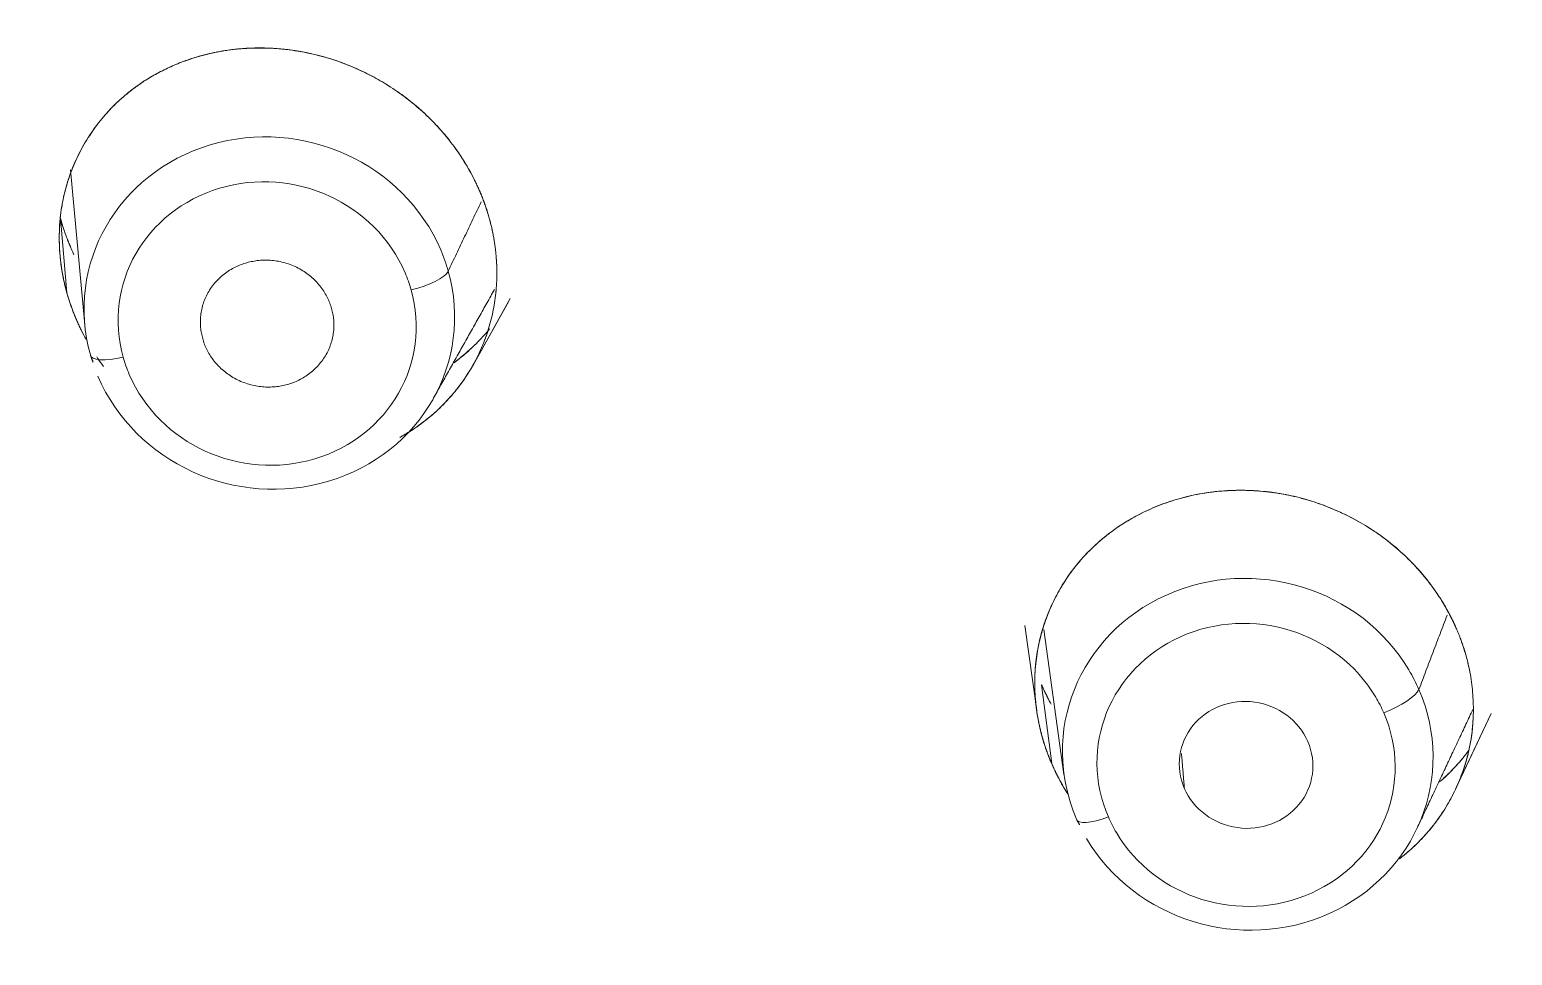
# Model space of a CAD drawing. Extents: x 6453 to 7582, y 0 to 827.
# Drawn here: x 6912.33 to 6924.52, y 477.33 to 484.94 of the extents above; entities that cross this region are included whole.
import ezdxf

# ---------------------------------------------------------------- set-up
doc = ezdxf.new("R2010")
doc.units = 0
doc.header["$LTSCALE"] = 30
doc.header["$MEASUREMENT"] = 0
doc.layers.add('1', color=7, linetype='CONTINUOUS')

msp = doc.modelspace()

# ---------------------------------------------------------------- linework, layer by layer
at = {"layer": '1', "color": 7, "linetype": 'Continuous', "lineweight": 18}
for p, q in [((6912.667, 483.785), (6912.785, 482.513)), ((6912.584, 483.389), (6912.638, 482.775)), ((6912.638, 482.775), (6912.584, 483.389)), ((6912.638, 482.775), (6912.584, 483.389)), ((6912.584, 483.389), (6912.638, 482.775)), ((6915.977, 482.182), (6916.283, 482.728)), ((6915.977, 482.182), (6916.271, 482.706)), ((6920.512, 480.041), (6920.61, 479.343)), ((6920.512, 480.041), (6920.61, 479.343)), ((6920.668, 480.01), (6920.834, 478.818)), ((6920.65, 479.556), (6920.733, 478.908)), ((6920.733, 478.908), (6920.65, 479.556)), ((6920.65, 479.556), (6920.733, 478.908)), ((6920.733, 478.908), (6920.65, 479.556)), ((6924.054, 478.698), (6924.346, 479.32)), ((6924.062, 478.716), (6924.346, 479.32))]:
    msp.add_line(p, q, dxfattribs=at)
for centre, major_axis, ratio, start_param, end_param in [((6959.952, 496.519), (-59.628, 0), 0.953717, 0, 1.529457), ((6959.952, 496.519), (-59.628, 0), 0.953717, 0, 1.529457), ((6914.302, 482.609), (-1.493, 0.317), 0.945965, 3.728948, 6.743901), ((6914.302, 482.609), (-1.493, 0.317), 0.945965, 0.587356, 3.602308), ((6922.345, 478.984), (-1.508, 0.228), 0.946387, 3.799854, 6.818672), ((6922.345, 478.984), (1.508, -0.228), 0.946387, 3.799854, 6.818672), ((6922.331, 478.897), (-0.544, 0.082), 0.946387, 3.677079, 6.818672), ((6922.331, 478.897), (0.544, -0.082), 0.946387, 3.677079, 6.818672)]:
    msp.add_ellipse(centre, major_axis=major_axis, ratio=ratio, start_param=start_param, end_param=end_param, dxfattribs=at)
at = {"layer": '1', "color": 7, "linetype": 'Continuous', "lineweight": 13}
for centre, major_axis, ratio, start_param, end_param in [((6914.284, 482.523), (-1.201, 0.255), 0.945965, 3.728948, 6.743901), ((6914.302, 482.609), (-1.493, 0.317), 0.945965, 3.602308, 3.728948), ((6914.284, 482.523), (-1.201, 0.255), 0.945965, 3.602308, 3.728948), ((6915.487, 482.894), (-0.289, -0.081), 0.290459, 1.419558, 2.893705), ((6914.284, 482.523), (1.201, -0.255), 0.945965, 3.728948, 6.743901), ((6913.121, 482.341), (0.289, 0.081), 0.29046, 3.087004, 4.561151), ((6914.284, 482.523), (1.201, -0.255), 0.945965, 3.602308, 3.728948), ((6922.331, 478.897), (1.213, -0.184), 0.946387, 0.658261, 3.677079), ((6922.345, 478.984), (-1.508, 0.228), 0.946387, 3.677079, 3.799854), ((6923.477, 479.421), (0.275, 0.12), 0.277816, 4.53995, 6.018563), ((6922.331, 478.897), (1.213, -0.184), 0.946387, 0.535486, 0.658261), ((6922.331, 478.897), (1.213, -0.184), 0.946387, 3.799854, 6.818672), ((6921.214, 478.566), (0.275, 0.12), 0.277816, 3.061337, 4.53995), ((6922.331, 478.897), (1.213, -0.184), 0.946387, 3.677079, 3.799854)]:
    msp.add_ellipse(centre, major_axis=major_axis, ratio=ratio, start_param=start_param, end_param=end_param, dxfattribs=at)
at = {"layer": '1', "color": 7, "linetype": 'Continuous', "lineweight": 18}
for points, knots in [([(6962.419, 439.668), (6962.999, 439.691), (6964.676, 439.78), (6967.443, 440.04), (6970.703, 440.52), (6973.93, 441.172), (6977.115, 441.992), (6980.248, 442.979), (6983.318, 444.129), (6986.318, 445.439), (6989.237, 446.905), (6992.067, 448.523), (6994.799, 450.287), (6997.425, 452.192), (6999.937, 454.232), (7002.327, 456.402), (7004.588, 458.694), (7006.713, 461.101), (7008.695, 463.617), (7010.529, 466.233), (7012.208, 468.942), (7013.729, 471.735), (7015.085, 474.604), (7016.274, 477.54), (7017.291, 480.534), (7018.133, 483.576), (7018.799, 486.659), (7019.284, 489.772), (7019.59, 492.905), (7019.713, 496.05), (7019.655, 499.196), (7019.414, 502.335), (7018.993, 505.456), (7018.391, 508.55), (7017.612, 511.608), (7016.657, 514.62), (7015.53, 517.578), (7014.233, 520.471), (7012.77, 523.292), (7011.147, 526.031), (7009.368, 528.681), (7007.439, 531.234), (7005.364, 533.681), (7003.152, 536.015), (7000.807, 538.229), (6998.339, 540.316), (6995.753, 542.27), (6993.058, 544.085), (6990.263, 545.755), (6987.375, 547.276), (6984.403, 548.643), (6981.357, 549.85), (6978.245, 550.896), (6975.078, 551.776), (6971.865, 552.489), (6968.616, 553.031), (6965.34, 553.401), (6962.047, 553.598), (6958.749, 553.622), (6955.453, 553.471), (6952.172, 553.148), (6948.914, 552.652), (6945.69, 551.986), (6942.51, 551.151), (6939.382, 550.149), (6936.317, 548.985), (6933.324, 547.661), (6930.413, 546.181), (6927.591, 544.551), (6924.868, 542.774), (6922.252, 540.857), (6919.75, 538.805), (6917.371, 536.624), (6915.122, 534.322), (6913.01, 531.904), (6911.04, 529.379), (6909.22, 526.755), (6907.554, 524.038), (6906.048, 521.238), (6904.706, 518.363), (6903.532, 515.422), (6902.531, 512.423), (6901.704, 509.377), (6901.055, 506.291), (6900.585, 503.176), (6900.295, 500.041), (6900.188, 496.896), (6900.263, 493.75), (6900.519, 490.612), (6900.956, 487.493), (6901.573, 484.402), (6902.368, 481.348), (6903.339, 478.34), (6904.481, 475.388), (6905.793, 472.5), (6907.27, 469.686), (6908.907, 466.954), (6910.699, 464.313), (6912.642, 461.769), (6914.729, 459.332), (6916.953, 457.008), (6919.309, 454.805), (6921.788, 452.73), (6924.384, 450.788), (6927.088, 448.985), (6929.892, 447.328), (6932.788, 445.82), (6935.766, 444.468), (6938.818, 443.274), (6941.935, 442.243), (6945.107, 441.377), (6948.323, 440.68), (6951.575, 440.153), (6954.634, 439.822), (6956.606, 439.702), (6957.484, 439.668)], [0, 0, 0, 0, 0.004702, 0.013606, 0.022511, 0.031416, 0.040321, 0.049226, 0.058131, 0.067035, 0.07594, 0.084844, 0.093748, 0.102652, 0.111556, 0.120459, 0.129362, 0.138265, 0.147168, 0.15607, 0.164972, 0.173874, 0.182775, 0.191676, 0.200577, 0.209478, 0.218378, 0.227279, 0.236179, 0.245079, 0.253978, 0.262878, 0.271778, 0.280678, 0.289578, 0.298478, 0.307379, 0.316279, 0.32518, 0.334081, 0.342982, 0.351884, 0.360785, 0.369687, 0.37859, 0.387493, 0.396396, 0.405299, 0.414202, 0.423106, 0.43201, 0.440914, 0.449818, 0.458723, 0.467628, 0.476532, 0.485437, 0.494342, 0.503247, 0.512152, 0.521057, 0.529962, 0.538867, 0.547772, 0.556677, 0.565582, 0.574486, 0.583391, 0.592295, 0.601199, 0.610103, 0.619007, 0.62791, 0.636813, 0.645716, 0.654619, 0.663521, 0.672423, 0.681325, 0.690226, 0.699127, 0.708028, 0.716929, 0.725829, 0.734729, 0.743629, 0.752529, 0.761429, 0.770329, 0.779229, 0.788129, 0.797029, 0.805929, 0.814829, 0.82373, 0.832631, 0.841532, 0.850433, 0.859334, 0.868236, 0.877138, 0.886041, 0.894944, 0.903847, 0.91275, 0.921653, 0.930557, 0.939461, 0.948365, 0.95727, 0.966174, 0.975079, 0.983983, 0.992888, 1, 1, 1, 1]), ([(6995.778, 451.033), (6996.33, 451.416), (6997.748, 452.443), (6999.935, 454.234), (7002.327, 456.401), (7004.588, 458.694), (7006.713, 461.101), (7008.695, 463.617), (7010.529, 466.233), (7012.208, 468.942), (7013.729, 471.735), (7015.085, 474.604), (7016.274, 477.54), (7017.291, 480.534), (7018.133, 483.576), (7018.799, 486.659), (7019.284, 489.772), (7019.59, 492.905), (7019.713, 496.05), (7019.655, 499.196), (7019.414, 502.335), (7018.993, 505.456), (7018.391, 508.55), (7017.612, 511.608), (7016.657, 514.62), (7015.53, 517.578), (7014.233, 520.471), (7012.77, 523.292), (7011.147, 526.031), (7009.368, 528.681), (7007.439, 531.234), (7005.364, 533.681), (7003.152, 536.015), (7000.807, 538.229), (6998.339, 540.316), (6995.753, 542.27), (6993.058, 544.085), (6990.263, 545.755), (6987.375, 547.276), (6984.403, 548.643), (6981.357, 549.85), (6978.245, 550.896), (6975.078, 551.776), (6971.865, 552.489), (6968.616, 553.031), (6965.34, 553.401), (6962.047, 553.598), (6958.749, 553.622), (6955.453, 553.471), (6952.172, 553.148), (6948.914, 552.652), (6945.69, 551.986), (6942.51, 551.151), (6939.382, 550.149), (6936.317, 548.985), (6933.324, 547.661), (6930.413, 546.181), (6927.591, 544.551), (6924.868, 542.774), (6922.252, 540.857), (6919.75, 538.805), (6917.371, 536.624), (6915.122, 534.322), (6913.01, 531.904), (6911.04, 529.379), (6909.22, 526.755), (6907.554, 524.038), (6906.048, 521.238), (6904.706, 518.363), (6903.532, 515.422), (6902.531, 512.423), (6901.704, 509.377), (6901.055, 506.291), (6900.585, 503.176), (6900.295, 500.041), (6900.188, 496.896), (6900.263, 493.75), (6900.519, 490.612), (6900.956, 487.493), (6901.573, 484.402), (6902.368, 481.348), (6903.339, 478.34), (6904.481, 475.388), (6905.793, 472.5), (6907.27, 469.686), (6908.907, 466.954), (6910.699, 464.313), (6912.642, 461.769), (6914.729, 459.332), (6916.954, 457.009), (6919.307, 454.804), (6921.793, 452.736), (6923.685, 451.284), (6924.774, 450.56), (6924.962, 450.437)], [0, 0, 0, 0, 0.006833, 0.017845, 0.028856, 0.039868, 0.050878, 0.061889, 0.072899, 0.083908, 0.094918, 0.105926, 0.116935, 0.127943, 0.138951, 0.149959, 0.160966, 0.171973, 0.18298, 0.193987, 0.204994, 0.216001, 0.227008, 0.238016, 0.249023, 0.26003, 0.271038, 0.282046, 0.293055, 0.304063, 0.315072, 0.326082, 0.337091, 0.348102, 0.359112, 0.370123, 0.381134, 0.392146, 0.403157, 0.414169, 0.425182, 0.436194, 0.447207, 0.45822, 0.469233, 0.480246, 0.491259, 0.502272, 0.513286, 0.524299, 0.535313, 0.546326, 0.557339, 0.568352, 0.579365, 0.590378, 0.601391, 0.612403, 0.623416, 0.634428, 0.645439, 0.656451, 0.667462, 0.678472, 0.689483, 0.700493, 0.711502, 0.722512, 0.73352, 0.744529, 0.755537, 0.766545, 0.777553, 0.78856, 0.799567, 0.810574, 0.821581, 0.832588, 0.843595, 0.854602, 0.865609, 0.876617, 0.887624, 0.898632, 0.90964, 0.920649, 0.931657, 0.942666, 0.953676, 0.964686, 0.975696, 0.986706, 0.997717, 1, 1, 1, 1]), ([(6916.109, 483.39), (6916.107, 483.397), (6916.104, 483.41), (6916.098, 483.429), (6916.092, 483.449), (6916.085, 483.469), (6916.079, 483.488), (6916.072, 483.508), (6916.065, 483.527), (6916.057, 483.547), (6916.05, 483.566), (6916.042, 483.585), (6916.034, 483.605), (6916.025, 483.624), (6916.017, 483.643), (6916.008, 483.663), (6915.999, 483.682), (6915.98, 483.72), (6915.95, 483.777), (6915.906, 483.851), (6915.859, 483.924), (6915.793, 484.016), (6915.703, 484.125), (6915.582, 484.248), (6915.447, 484.364), (6915.306, 484.464), (6915.161, 484.55), (6915.009, 484.624), (6914.842, 484.689), (6914.674, 484.736), (6914.499, 484.77), (6914.311, 484.789), (6914.147, 484.788), (6914.029, 484.778), (6913.968, 484.77), (6913.917, 484.762), (6913.857, 484.751), (6913.785, 484.735), (6913.712, 484.715), (6913.658, 484.698), (6913.628, 484.688), (6913.609, 484.681), (6913.58, 484.67), (6913.516, 484.645), (6913.42, 484.601), (6913.32, 484.545), (6913.233, 484.488), (6913.142, 484.421), (6913.036, 484.33), (6912.924, 484.209), (6912.82, 484.069), (6912.735, 483.921), (6912.667, 483.764), (6912.617, 483.603), (6912.59, 483.458), (6912.577, 483.333), (6912.574, 483.224), (6912.578, 483.112), (6912.587, 483.023), (6912.597, 482.96), (6912.603, 482.923), (6912.611, 482.885), (6912.619, 482.848), (6912.628, 482.812), (6912.635, 482.787), (6912.638, 482.775)], [0, 0, 0, 0, 0.003693, 0.007393, 0.011098, 0.014809, 0.018526, 0.022249, 0.025978, 0.029712, 0.033453, 0.0372, 0.040953, 0.044712, 0.048477, 0.052248, 0.056026, 0.059809, 0.075057, 0.090297, 0.105531, 0.120761, 0.149852, 0.179742, 0.210781, 0.242203, 0.269455, 0.298402, 0.330366, 0.362933, 0.389493, 0.424716, 0.463095, 0.477344, 0.488467, 0.496952, 0.505305, 0.521708, 0.537662, 0.546935, 0.553116, 0.554806, 0.558255, 0.57051, 0.593307, 0.617382, 0.635004, 0.652252, 0.681376, 0.714547, 0.747023, 0.78096, 0.81277, 0.844965, 0.87666, 0.896345, 0.91603, 0.937317, 0.958472, 0.965464, 0.972427, 0.979362, 0.986269, 0.993149, 1, 1, 1, 1]), ([(6916.109, 483.39), (6916.107, 483.397), (6916.104, 483.41), (6916.098, 483.429), (6916.092, 483.449), (6916.085, 483.469), (6916.079, 483.488), (6916.072, 483.508), (6916.065, 483.527), (6916.057, 483.547), (6916.05, 483.566), (6916.042, 483.585), (6916.034, 483.605), (6916.025, 483.624), (6916.017, 483.643), (6916.008, 483.663), (6915.999, 483.682), (6915.98, 483.72), (6915.95, 483.777), (6915.906, 483.851), (6915.859, 483.924), (6915.793, 484.016), (6915.703, 484.125), (6915.582, 484.248), (6915.447, 484.364), (6915.306, 484.464), (6915.161, 484.55), (6915.009, 484.624), (6914.842, 484.689), (6914.685, 484.733), (6914.536, 484.763), (6914.403, 484.781), (6914.266, 484.788), (6914.146, 484.787), (6914.045, 484.78), (6913.972, 484.771), (6913.917, 484.762), (6913.857, 484.751), (6913.785, 484.735), (6913.712, 484.715), (6913.658, 484.698), (6913.628, 484.688), (6913.609, 484.681), (6913.58, 484.67), (6913.516, 484.645), (6913.42, 484.601), (6913.32, 484.545), (6913.233, 484.488), (6913.142, 484.421), (6913.036, 484.33), (6912.924, 484.209), (6912.82, 484.069), (6912.735, 483.921), (6912.667, 483.764), (6912.617, 483.603), (6912.591, 483.465), (6912.579, 483.354), (6912.575, 483.271), (6912.575, 483.187), (6912.578, 483.118), (6912.583, 483.065), (6912.587, 483.028), (6912.592, 482.992), (6912.597, 482.955), (6912.604, 482.919), (6912.611, 482.882), (6912.619, 482.846), (6912.628, 482.811), (6912.635, 482.787), (6912.638, 482.775)], [0, 0, 0, 0, 0.003693, 0.007392, 0.011098, 0.014808, 0.018525, 0.022248, 0.025977, 0.029711, 0.033452, 0.037199, 0.040952, 0.044711, 0.048476, 0.052247, 0.056024, 0.059807, 0.075054, 0.090294, 0.105528, 0.120758, 0.149848, 0.179736, 0.210774, 0.242196, 0.269446, 0.298392, 0.330356, 0.362921, 0.38375, 0.41035, 0.434124, 0.456847, 0.474891, 0.488475, 0.496961, 0.505314, 0.521715, 0.537669, 0.546942, 0.553122, 0.554812, 0.558261, 0.570516, 0.593312, 0.617387, 0.635008, 0.652255, 0.681379, 0.714548, 0.747023, 0.78096, 0.812768, 0.844962, 0.876656, 0.892299, 0.907922, 0.923526, 0.939111, 0.945972, 0.952809, 0.959623, 0.966412, 0.973177, 0.979918, 0.986636, 0.99333, 1, 1, 1, 1]), ([(6912.638, 482.775), (6912.636, 482.782), (6912.632, 482.795), (6912.627, 482.816), (6912.622, 482.836), (6912.617, 482.856), (6912.613, 482.877), (6912.608, 482.897), (6912.604, 482.917), (6912.601, 482.938), (6912.597, 482.958), (6912.594, 482.979), (6912.591, 483), (6912.588, 483.02), (6912.586, 483.041), (6912.583, 483.061), (6912.581, 483.082), (6912.578, 483.124), (6912.575, 483.187), (6912.575, 483.271), (6912.579, 483.354), (6912.591, 483.466), (6912.617, 483.605), (6912.668, 483.768), (6912.736, 483.923), (6912.851, 484.12), (6913.032, 484.34), (6913.258, 484.514), (6913.46, 484.622), (6913.62, 484.688), (6913.788, 484.738), (6913.962, 484.772), (6914.138, 484.788), (6914.315, 484.787), (6914.491, 484.771), (6914.662, 484.739), (6914.829, 484.693), (6914.991, 484.632), (6915.148, 484.557), (6915.3, 484.468), (6915.444, 484.366), (6915.578, 484.253), (6915.7, 484.129), (6915.792, 484.018), (6915.859, 483.925), (6915.905, 483.853), (6915.949, 483.779), (6915.981, 483.718), (6916.005, 483.67), (6916.02, 483.635), (6916.035, 483.601), (6916.05, 483.566), (6916.063, 483.531), (6916.076, 483.496), (6916.088, 483.461), (6916.099, 483.426), (6916.106, 483.402), (6916.109, 483.39)], [0, 0, 0, 0, 0.0038, 0.007598, 0.011397, 0.015196, 0.018995, 0.022796, 0.026598, 0.030403, 0.03421, 0.038021, 0.041836, 0.045655, 0.049479, 0.053308, 0.057143, 0.060985, 0.076605, 0.092187, 0.107764, 0.123372, 0.155637, 0.187779, 0.220133, 0.253032, 0.318412, 0.382531, 0.41455, 0.446795, 0.479365, 0.511427, 0.543188, 0.575185, 0.606269, 0.636982, 0.667076, 0.697123, 0.727367, 0.757745, 0.788424, 0.818692, 0.848852, 0.879215, 0.894315, 0.909388, 0.924475, 0.939614, 0.946357, 0.953083, 0.959796, 0.9665, 0.973198, 0.979894, 0.98659, 0.993291, 1, 1, 1, 1]), ([(6912.638, 482.775), (6912.636, 482.782), (6912.632, 482.795), (6912.627, 482.816), (6912.622, 482.836), (6912.617, 482.856), (6912.613, 482.877), (6912.608, 482.897), (6912.604, 482.917), (6912.601, 482.938), (6912.597, 482.958), (6912.594, 482.979), (6912.591, 483), (6912.588, 483.02), (6912.586, 483.041), (6912.583, 483.061), (6912.581, 483.082), (6912.578, 483.124), (6912.575, 483.187), (6912.575, 483.271), (6912.579, 483.354), (6912.591, 483.466), (6912.617, 483.605), (6912.668, 483.768), (6912.736, 483.923), (6912.851, 484.12), (6913.032, 484.34), (6913.258, 484.514), (6913.46, 484.622), (6913.62, 484.688), (6913.788, 484.738), (6913.962, 484.772), (6914.138, 484.788), (6914.315, 484.787), (6914.491, 484.771), (6914.662, 484.739), (6914.829, 484.693), (6914.991, 484.632), (6915.148, 484.557), (6915.3, 484.468), (6915.444, 484.366), (6915.578, 484.253), (6915.7, 484.129), (6915.792, 484.018), (6915.859, 483.925), (6915.905, 483.853), (6915.949, 483.779), (6915.981, 483.718), (6916.005, 483.67), (6916.02, 483.635), (6916.035, 483.601), (6916.05, 483.566), (6916.063, 483.531), (6916.076, 483.496), (6916.088, 483.461), (6916.099, 483.426), (6916.106, 483.402), (6916.109, 483.39)], [0, 0, 0, 0, 0.0038, 0.007598, 0.011397, 0.015196, 0.018995, 0.022796, 0.026598, 0.030403, 0.03421, 0.038021, 0.041836, 0.045655, 0.049479, 0.053308, 0.057143, 0.060985, 0.076605, 0.092187, 0.107764, 0.123372, 0.155637, 0.187779, 0.220133, 0.253032, 0.318412, 0.382531, 0.41455, 0.446795, 0.479365, 0.511427, 0.543188, 0.575185, 0.606269, 0.636982, 0.667076, 0.697123, 0.727367, 0.757745, 0.788424, 0.818692, 0.848852, 0.879215, 0.894315, 0.909388, 0.924475, 0.939614, 0.946357, 0.953083, 0.959796, 0.9665, 0.973198, 0.979894, 0.98659, 0.993291, 1, 1, 1, 1]), ([(6915.375, 481.587), (6915.377, 481.589), (6915.42, 481.612), (6915.511, 481.669), (6915.64, 481.767), (6915.761, 481.884), (6915.863, 482.004), (6915.951, 482.133), (6916.026, 482.272), (6916.088, 482.423), (6916.133, 482.577), (6916.157, 482.708), (6916.168, 482.815), (6916.172, 482.897), (6916.172, 482.981), (6916.169, 483.048), (6916.164, 483.101), (6916.16, 483.138), (6916.155, 483.174), (6916.15, 483.211), (6916.143, 483.247), (6916.136, 483.283), (6916.128, 483.319), (6916.119, 483.355), (6916.112, 483.378), (6916.109, 483.39)], [0, 0, 0, 0, 0.004294, 0.068683, 0.153155, 0.236179, 0.310921, 0.381134, 0.460939, 0.539985, 0.616192, 0.690571, 0.729546, 0.768555, 0.807602, 0.846691, 0.863913, 0.881088, 0.898216, 0.915296, 0.932329, 0.949315, 0.966256, 0.983151, 1, 1, 1, 1]), ([(6915.375, 481.587), (6915.377, 481.589), (6915.42, 481.612), (6915.511, 481.669), (6915.64, 481.767), (6915.761, 481.884), (6915.863, 482.004), (6915.951, 482.133), (6916.026, 482.272), (6916.088, 482.423), (6916.133, 482.577), (6916.157, 482.708), (6916.168, 482.815), (6916.172, 482.897), (6916.172, 482.981), (6916.169, 483.048), (6916.164, 483.101), (6916.16, 483.138), (6916.155, 483.174), (6916.15, 483.211), (6916.143, 483.247), (6916.136, 483.283), (6916.128, 483.319), (6916.119, 483.355), (6916.112, 483.378), (6916.109, 483.39)], [0, 0, 0, 0, 0.004294, 0.068683, 0.153155, 0.236179, 0.310921, 0.381134, 0.460939, 0.539985, 0.616192, 0.690571, 0.729546, 0.768555, 0.807602, 0.846691, 0.863913, 0.881088, 0.898216, 0.915296, 0.932329, 0.949315, 0.966256, 0.983151, 1, 1, 1, 1]), ([(6916.109, 483.39), (6916.111, 483.383), (6916.115, 483.37), (6916.12, 483.349), (6916.125, 483.329), (6916.13, 483.309), (6916.135, 483.288), (6916.139, 483.268), (6916.143, 483.247), (6916.147, 483.227), (6916.15, 483.206), (6916.154, 483.185), (6916.157, 483.165), (6916.159, 483.144), (6916.162, 483.124), (6916.164, 483.103), (6916.166, 483.082), (6916.169, 483.041), (6916.172, 482.979), (6916.172, 482.897), (6916.169, 482.829), (6916.165, 482.79), (6916.164, 482.777)], [0, 0, 0, 0, 0.033604, 0.067165, 0.100687, 0.134177, 0.16764, 0.201081, 0.234506, 0.267921, 0.301332, 0.334744, 0.368162, 0.401592, 0.43504, 0.468511, 0.502011, 0.535546, 0.669862, 0.804032, 0.938418, 1, 1, 1, 1]), ([(6916.109, 483.39), (6916.111, 483.383), (6916.115, 483.37), (6916.12, 483.349), (6916.125, 483.329), (6916.13, 483.309), (6916.135, 483.288), (6916.139, 483.268), (6916.143, 483.247), (6916.147, 483.227), (6916.15, 483.206), (6916.154, 483.185), (6916.157, 483.165), (6916.159, 483.144), (6916.162, 483.124), (6916.164, 483.103), (6916.166, 483.082), (6916.169, 483.041), (6916.172, 482.979), (6916.172, 482.897), (6916.169, 482.829), (6916.165, 482.79), (6916.164, 482.777)], [0, 0, 0, 0, 0.033604, 0.067165, 0.100687, 0.134177, 0.16764, 0.201081, 0.234506, 0.267921, 0.301332, 0.334744, 0.368162, 0.401592, 0.43504, 0.468511, 0.502011, 0.535546, 0.669862, 0.804032, 0.938418, 1, 1, 1, 1]), ([(6912.696, 483.087), (6912.692, 483.097), (6912.681, 483.119), (6912.666, 483.155), (6912.65, 483.193), (6912.635, 483.232), (6912.621, 483.272), (6912.607, 483.311), (6912.595, 483.35), (6912.588, 483.376), (6912.584, 483.389)], [0, 0, 0, 0, 0.096216, 0.226735, 0.356783, 0.486362, 0.615472, 0.744114, 0.872289, 1, 1, 1, 1]), ([(6912.584, 483.389), (6912.586, 483.382), (6912.59, 483.368), (6912.596, 483.347), (6912.603, 483.326), (6912.609, 483.305), (6912.616, 483.284), (6912.624, 483.264), (6912.631, 483.243), (6912.639, 483.222), (6912.647, 483.202), (6912.655, 483.181), (6912.664, 483.16), (6912.672, 483.14), (6912.681, 483.12), (6912.689, 483.102), (6912.694, 483.092), (6912.696, 483.088)], [0, 0, 0, 0, 0.068521, 0.137029, 0.205531, 0.274036, 0.342553, 0.411088, 0.479651, 0.54825, 0.616893, 0.685588, 0.754343, 0.823166, 0.892066, 0.96105, 1, 1, 1, 1]), ([(6912.584, 483.389), (6912.586, 483.382), (6912.59, 483.368), (6912.596, 483.347), (6912.603, 483.326), (6912.609, 483.305), (6912.616, 483.284), (6912.624, 483.264), (6912.631, 483.243), (6912.639, 483.222), (6912.647, 483.202), (6912.655, 483.181), (6912.664, 483.16), (6912.672, 483.14), (6912.681, 483.12), (6912.689, 483.102), (6912.694, 483.092), (6912.696, 483.088)], [0, 0, 0, 0, 0.068521, 0.137029, 0.205531, 0.274036, 0.342553, 0.411088, 0.479651, 0.54825, 0.616893, 0.685588, 0.754343, 0.823166, 0.892066, 0.96105, 1, 1, 1, 1]), ([(6912.696, 483.087), (6912.692, 483.097), (6912.681, 483.119), (6912.666, 483.155), (6912.65, 483.193), (6912.635, 483.232), (6912.621, 483.272), (6912.607, 483.311), (6912.595, 483.35), (6912.588, 483.376), (6912.584, 483.389)], [0, 0, 0, 0, 0.096216, 0.226735, 0.356783, 0.486362, 0.615472, 0.744114, 0.872289, 1, 1, 1, 1]), ([(6912.638, 482.775), (6912.64, 482.769), (6912.644, 482.755), (6912.649, 482.736), (6912.656, 482.716), (6912.662, 482.697), (6912.669, 482.677), (6912.675, 482.658), (6912.683, 482.638), (6912.69, 482.619), (6912.698, 482.599), (6912.705, 482.58), (6912.714, 482.56), (6912.722, 482.541), (6912.731, 482.522), (6912.739, 482.502), (6912.749, 482.483), (6912.766, 482.447), (6912.782, 482.417), (6912.795, 482.394)], [0, 0, 0, 0, 0.049993, 0.100076, 0.150249, 0.200512, 0.250865, 0.301309, 0.351842, 0.402467, 0.453182, 0.503987, 0.554884, 0.605871, 0.65695, 0.70812, 0.759381, 0.810734, 1, 1, 1, 1]), ([(6912.795, 482.394), (6912.782, 482.417), (6912.765, 482.45), (6912.742, 482.496), (6912.727, 482.53), (6912.712, 482.565), (6912.697, 482.599), (6912.684, 482.634), (6912.671, 482.669), (6912.659, 482.704), (6912.648, 482.74), (6912.641, 482.763), (6912.638, 482.775)], [0, 0, 0, 0, 0.183977, 0.275101, 0.366023, 0.456781, 0.547413, 0.637955, 0.728448, 0.818927, 0.909432, 1, 1, 1, 1]), ([(6912.795, 482.394), (6912.782, 482.417), (6912.765, 482.45), (6912.742, 482.496), (6912.727, 482.53), (6912.712, 482.565), (6912.697, 482.599), (6912.684, 482.634), (6912.671, 482.669), (6912.659, 482.704), (6912.648, 482.74), (6912.641, 482.763), (6912.638, 482.775)], [0, 0, 0, 0, 0.183977, 0.275101, 0.366023, 0.456781, 0.547413, 0.637955, 0.728448, 0.818927, 0.909432, 1, 1, 1, 1]), ([(6912.638, 482.775), (6912.64, 482.769), (6912.644, 482.755), (6912.649, 482.736), (6912.656, 482.716), (6912.662, 482.697), (6912.669, 482.677), (6912.675, 482.658), (6912.683, 482.638), (6912.69, 482.619), (6912.698, 482.599), (6912.705, 482.58), (6912.714, 482.56), (6912.722, 482.541), (6912.731, 482.522), (6912.739, 482.502), (6912.749, 482.483), (6912.766, 482.447), (6912.782, 482.417), (6912.795, 482.394)], [0, 0, 0, 0, 0.049993, 0.100076, 0.150249, 0.200512, 0.250865, 0.301309, 0.351842, 0.402467, 0.453182, 0.503987, 0.554884, 0.605871, 0.65695, 0.70812, 0.759381, 0.810734, 1, 1, 1, 1]), ([(6916.105, 482.485), (6916.098, 482.462), (6916.074, 482.388), (6916.024, 482.267), (6915.948, 482.127), (6915.856, 481.995), (6915.75, 481.873), (6915.631, 481.761), (6915.515, 481.673), (6915.438, 481.624), (6915.408, 481.606)], [0, 0, 0, 0, 0.062817, 0.202572, 0.341921, 0.481548, 0.622413, 0.764872, 0.908068, 1, 1, 1, 1]), ([(6916.105, 482.485), (6916.098, 482.462), (6916.074, 482.388), (6916.024, 482.267), (6915.948, 482.127), (6915.856, 481.995), (6915.75, 481.873), (6915.631, 481.761), (6915.515, 481.673), (6915.438, 481.624), (6915.408, 481.606)], [0, 0, 0, 0, 0.062817, 0.202572, 0.341921, 0.481548, 0.622413, 0.764872, 0.908068, 1, 1, 1, 1]), ([(6915.832, 482.21), (6915.863, 482.233), (6915.938, 482.294), (6916.031, 482.385), (6916.092, 482.454), (6916.113, 482.48)], [0, 0, 0, 0, 0.294771, 0.7415, 1, 1, 1, 1]), ([(6915.832, 482.21), (6915.863, 482.233), (6915.938, 482.294), (6916.031, 482.385), (6916.092, 482.454), (6916.113, 482.48)], [0, 0, 0, 0, 0.294771, 0.7415, 1, 1, 1, 1]), ([(6916.045, 482.403), (6916.009, 482.364), (6915.937, 482.294), (6915.858, 482.23), (6915.82, 482.201)], [0, 0, 0, 0, 0.521903, 1, 1, 1, 1]), ([(6916.045, 482.403), (6916.009, 482.364), (6915.937, 482.294), (6915.858, 482.23), (6915.82, 482.201)], [0, 0, 0, 0, 0.521903, 1, 1, 1, 1]), ([(6912.883, 482.249), (6912.885, 482.246), (6912.903, 482.219), (6912.923, 482.192), (6912.94, 482.169), (6912.94, 482.169)], [0, 0, 0, 0, 0.116229, 0.999743, 1, 1, 1, 1]), ([(6912.94, 482.169), (6912.94, 482.169), (6912.923, 482.192), (6912.904, 482.219), (6912.885, 482.246), (6912.883, 482.249)], [0, 0, 0, 0, 0.000188, 0.877224, 1, 1, 1, 1]), ([(6912.94, 482.169), (6912.94, 482.169), (6912.923, 482.192), (6912.904, 482.219), (6912.885, 482.246), (6912.883, 482.249)], [0, 0, 0, 0, 0.000188, 0.877224, 1, 1, 1, 1]), ([(6912.883, 482.249), (6912.885, 482.246), (6912.903, 482.219), (6912.923, 482.192), (6912.94, 482.169), (6912.94, 482.169)], [0, 0, 0, 0, 0.116229, 0.999743, 1, 1, 1, 1]), ([(6920.733, 478.908), (6920.73, 478.914), (6920.725, 478.927), (6920.717, 478.947), (6920.709, 478.966), (6920.701, 478.986), (6920.694, 479.006), (6920.687, 479.025), (6920.68, 479.045), (6920.674, 479.065), (6920.667, 479.085), (6920.661, 479.105), (6920.655, 479.125), (6920.65, 479.146), (6920.645, 479.166), (6920.64, 479.186), (6920.635, 479.207), (6920.626, 479.248), (6920.614, 479.31), (6920.602, 479.394), (6920.596, 479.478), (6920.592, 479.591), (6920.599, 479.733), (6920.626, 479.901), (6920.673, 480.065), (6920.758, 480.276), (6920.905, 480.519), (6921.104, 480.724), (6921.286, 480.86), (6921.435, 480.948), (6921.592, 481.022), (6921.758, 481.08), (6921.928, 481.122), (6922.102, 481.147), (6922.277, 481.156), (6922.45, 481.149), (6922.62, 481.127), (6922.788, 481.09), (6922.953, 481.038), (6923.114, 480.971), (6923.27, 480.891), (6923.417, 480.798), (6923.555, 480.693), (6923.66, 480.595), (6923.739, 480.512), (6923.795, 480.447), (6923.848, 480.38), (6923.889, 480.324), (6923.918, 480.279), (6923.939, 480.247), (6923.958, 480.215), (6923.977, 480.183), (6923.995, 480.15), (6924.013, 480.117), (6924.029, 480.083), (6924.045, 480.05), (6924.055, 480.027), (6924.06, 480.016)], [0, 0, 0, 0, 0.003842, 0.007683, 0.011523, 0.015363, 0.019203, 0.023044, 0.026887, 0.030731, 0.034577, 0.038427, 0.04228, 0.046136, 0.049998, 0.053864, 0.057735, 0.061612, 0.077338, 0.093023, 0.108703, 0.124414, 0.156742, 0.18889, 0.221185, 0.253947, 0.318977, 0.382775, 0.41466, 0.44671, 0.47908, 0.510956, 0.542578, 0.574412, 0.605409, 0.636029, 0.666083, 0.696092, 0.726323, 0.756672, 0.787407, 0.817735, 0.847964, 0.87841, 0.893596, 0.908757, 0.923931, 0.939159, 0.945952, 0.952729, 0.959493, 0.966247, 0.972995, 0.979741, 0.986488, 0.99324, 1, 1, 1, 1]), ([(6920.733, 478.908), (6920.73, 478.914), (6920.725, 478.927), (6920.717, 478.947), (6920.709, 478.966), (6920.701, 478.986), (6920.694, 479.006), (6920.687, 479.025), (6920.68, 479.045), (6920.674, 479.065), (6920.667, 479.085), (6920.661, 479.105), (6920.655, 479.125), (6920.65, 479.146), (6920.645, 479.166), (6920.64, 479.186), (6920.635, 479.207), (6920.626, 479.248), (6920.614, 479.31), (6920.602, 479.394), (6920.596, 479.478), (6920.592, 479.591), (6920.599, 479.733), (6920.626, 479.901), (6920.673, 480.065), (6920.758, 480.276), (6920.905, 480.519), (6921.104, 480.724), (6921.286, 480.86), (6921.435, 480.948), (6921.592, 481.022), (6921.758, 481.08), (6921.928, 481.122), (6922.102, 481.147), (6922.277, 481.156), (6922.45, 481.149), (6922.62, 481.127), (6922.788, 481.09), (6922.953, 481.038), (6923.114, 480.971), (6923.27, 480.891), (6923.417, 480.798), (6923.555, 480.693), (6923.66, 480.595), (6923.739, 480.512), (6923.795, 480.447), (6923.848, 480.38), (6923.889, 480.324), (6923.918, 480.279), (6923.939, 480.247), (6923.958, 480.215), (6923.977, 480.183), (6923.995, 480.15), (6924.013, 480.117), (6924.029, 480.083), (6924.045, 480.05), (6924.055, 480.027), (6924.06, 480.016)], [0, 0, 0, 0, 0.003842, 0.007683, 0.011523, 0.015363, 0.019203, 0.023044, 0.026887, 0.030731, 0.034577, 0.038427, 0.04228, 0.046136, 0.049998, 0.053864, 0.057735, 0.061612, 0.077338, 0.093023, 0.108703, 0.124414, 0.156742, 0.18889, 0.221185, 0.253947, 0.318977, 0.382775, 0.41466, 0.44671, 0.47908, 0.510956, 0.542578, 0.574412, 0.605409, 0.636029, 0.666083, 0.696092, 0.726323, 0.756672, 0.787407, 0.817735, 0.847964, 0.87841, 0.893596, 0.908757, 0.923931, 0.939159, 0.945952, 0.952729, 0.959493, 0.966247, 0.972995, 0.979741, 0.986488, 0.99324, 1, 1, 1, 1]), ([(6924.06, 480.016), (6924.058, 480.022), (6924.052, 480.034), (6924.044, 480.053), (6924.035, 480.072), (6924.026, 480.09), (6924.017, 480.109), (6924.007, 480.127), (6923.998, 480.146), (6923.988, 480.164), (6923.977, 480.182), (6923.967, 480.2), (6923.956, 480.219), (6923.945, 480.237), (6923.934, 480.255), (6923.923, 480.272), (6923.911, 480.29), (6923.887, 480.326), (6923.85, 480.378), (6923.796, 480.446), (6923.74, 480.511), (6923.662, 480.593), (6923.558, 480.689), (6923.423, 480.794), (6923.274, 480.889), (6923.121, 480.968), (6922.967, 481.033), (6922.807, 481.085), (6922.634, 481.125), (6922.463, 481.147), (6922.285, 481.156), (6922.099, 481.148), (6921.946, 481.124), (6921.832, 481.098), (6921.771, 481.082), (6921.713, 481.064), (6921.655, 481.044), (6921.585, 481.017), (6921.508, 480.983), (6921.427, 480.942), (6921.34, 480.893), (6921.245, 480.829), (6921.151, 480.757), (6921.062, 480.676), (6920.979, 480.59), (6920.894, 480.486), (6920.812, 480.364), (6920.734, 480.218), (6920.671, 480.061), (6920.625, 479.895), (6920.6, 479.731), (6920.592, 479.594), (6920.595, 479.485), (6920.602, 479.4), (6920.613, 479.315), (6920.626, 479.246), (6920.638, 479.194), (6920.647, 479.157), (6920.657, 479.12), (6920.668, 479.084), (6920.679, 479.048), (6920.691, 479.012), (6920.705, 478.977), (6920.718, 478.942), (6920.728, 478.919), (6920.733, 478.908)], [0, 0, 0, 0, 0.003718, 0.007442, 0.011172, 0.014908, 0.01865, 0.022399, 0.026153, 0.029913, 0.033679, 0.037451, 0.04123, 0.045014, 0.048805, 0.052602, 0.056405, 0.060214, 0.075563, 0.090904, 0.106238, 0.121566, 0.150726, 0.180686, 0.211792, 0.243274, 0.270329, 0.299193, 0.331217, 0.363883, 0.390057, 0.425485, 0.463237, 0.473402, 0.488935, 0.497759, 0.506333, 0.522864, 0.53851, 0.553195, 0.572831, 0.594142, 0.61713, 0.639708, 0.662314, 0.684948, 0.716053, 0.746103, 0.779849, 0.812828, 0.844117, 0.874093, 0.890007, 0.905922, 0.92184, 0.937758, 0.94477, 0.951757, 0.958721, 0.965661, 0.972576, 0.979468, 0.986336, 0.99318, 1, 1, 1, 1]), ([(6924.06, 480.016), (6924.058, 480.022), (6924.052, 480.034), (6924.044, 480.053), (6924.035, 480.072), (6924.026, 480.09), (6924.017, 480.109), (6924.007, 480.127), (6923.998, 480.146), (6923.988, 480.164), (6923.977, 480.182), (6923.967, 480.2), (6923.956, 480.219), (6923.945, 480.237), (6923.934, 480.255), (6923.923, 480.272), (6923.911, 480.29), (6923.887, 480.326), (6923.85, 480.378), (6923.796, 480.446), (6923.74, 480.511), (6923.662, 480.593), (6923.558, 480.689), (6923.423, 480.794), (6923.274, 480.889), (6923.121, 480.968), (6922.967, 481.033), (6922.807, 481.085), (6922.634, 481.125), (6922.5, 481.143), (6922.37, 481.152), (6922.242, 481.155), (6922.065, 481.143), (6921.928, 481.121), (6921.826, 481.097), (6921.769, 481.081), (6921.713, 481.064), (6921.655, 481.044), (6921.585, 481.017), (6921.508, 480.983), (6921.427, 480.942), (6921.34, 480.893), (6921.245, 480.829), (6921.151, 480.757), (6921.062, 480.676), (6920.979, 480.59), (6920.894, 480.486), (6920.812, 480.364), (6920.733, 480.217), (6920.67, 480.059), (6920.624, 479.891), (6920.599, 479.725), (6920.592, 479.587), (6920.596, 479.477), (6920.603, 479.393), (6920.614, 479.31), (6920.627, 479.242), (6920.639, 479.19), (6920.648, 479.153), (6920.658, 479.117), (6920.668, 479.082), (6920.68, 479.046), (6920.692, 479.011), (6920.705, 478.976), (6920.719, 478.942), (6920.728, 478.919), (6920.733, 478.908)], [0, 0, 0, 0, 0.003718, 0.007442, 0.011172, 0.014908, 0.01865, 0.022398, 0.026152, 0.029913, 0.033679, 0.037451, 0.041229, 0.045014, 0.048804, 0.052601, 0.056404, 0.060213, 0.075563, 0.090904, 0.106237, 0.121565, 0.150725, 0.180685, 0.21179, 0.243272, 0.270327, 0.299191, 0.331215, 0.36388, 0.370542, 0.400202, 0.431811, 0.465522, 0.474588, 0.48894, 0.497764, 0.506338, 0.522869, 0.538515, 0.5532, 0.572836, 0.594146, 0.617134, 0.639712, 0.662318, 0.684951, 0.716057, 0.746106, 0.78028, 0.813663, 0.845314, 0.875613, 0.891367, 0.907109, 0.92284, 0.938559, 0.945479, 0.952377, 0.95925, 0.9661, 0.972927, 0.97973, 0.98651, 0.993267, 1, 1, 1, 1]), ([(6923.591, 478.125), (6923.624, 478.15), (6923.701, 478.214), (6923.814, 478.328), (6923.92, 478.462), (6924.005, 478.598), (6924.075, 478.739), (6924.132, 478.89), (6924.173, 479.051), (6924.196, 479.212), (6924.201, 479.346), (6924.197, 479.454), (6924.19, 479.537), (6924.179, 479.619), (6924.166, 479.688), (6924.153, 479.742), (6924.143, 479.782), (6924.131, 479.822), (6924.119, 479.861), (6924.106, 479.9), (6924.092, 479.939), (6924.077, 479.978), (6924.066, 480.003), (6924.06, 480.016)], [0, 0, 0, 0, 0.057644, 0.143893, 0.228636, 0.304351, 0.375075, 0.456545, 0.537084, 0.614538, 0.68991, 0.728991, 0.7681, 0.80724, 0.846412, 0.865826, 0.885177, 0.904466, 0.923695, 0.942862, 0.961968, 0.981014, 1, 1, 1, 1]), ([(6923.591, 478.125), (6923.624, 478.15), (6923.701, 478.214), (6923.814, 478.328), (6923.92, 478.462), (6924.005, 478.598), (6924.075, 478.739), (6924.132, 478.89), (6924.173, 479.051), (6924.196, 479.212), (6924.201, 479.346), (6924.197, 479.454), (6924.19, 479.537), (6924.179, 479.619), (6924.166, 479.688), (6924.153, 479.742), (6924.143, 479.782), (6924.131, 479.822), (6924.119, 479.861), (6924.106, 479.9), (6924.092, 479.939), (6924.077, 479.978), (6924.066, 480.003), (6924.06, 480.016)], [0, 0, 0, 0, 0.057644, 0.143893, 0.228636, 0.304351, 0.375075, 0.456545, 0.537084, 0.614538, 0.68991, 0.728991, 0.7681, 0.80724, 0.846412, 0.865826, 0.885177, 0.904466, 0.923695, 0.942862, 0.961968, 0.981014, 1, 1, 1, 1]), ([(6924.06, 480.016), (6924.063, 480.009), (6924.069, 479.996), (6924.077, 479.977), (6924.085, 479.958), (6924.092, 479.938), (6924.099, 479.919), (6924.106, 479.899), (6924.113, 479.879), (6924.12, 479.859), (6924.126, 479.84), (6924.132, 479.82), (6924.138, 479.8), (6924.143, 479.78), (6924.148, 479.76), (6924.153, 479.74), (6924.158, 479.719), (6924.167, 479.679), (6924.179, 479.618), (6924.19, 479.536), (6924.197, 479.454), (6924.201, 479.344), (6924.196, 479.207), (6924.172, 479.045), (6924.13, 478.886), (6924.072, 478.732), (6923.998, 478.585), (6923.909, 478.447), (6923.805, 478.319), (6923.703, 478.216), (6923.634, 478.159), (6923.608, 478.138)], [0, 0, 0, 0, 0.009759, 0.019511, 0.029256, 0.038998, 0.048737, 0.058475, 0.068213, 0.077954, 0.087699, 0.097449, 0.107207, 0.116974, 0.126751, 0.13654, 0.146343, 0.156161, 0.195465, 0.234662, 0.273856, 0.31315, 0.392179, 0.471248, 0.550851, 0.631091, 0.711266, 0.790897, 0.870769, 0.95167, 1, 1, 1, 1]), ([(6924.06, 480.016), (6924.063, 480.009), (6924.069, 479.996), (6924.077, 479.977), (6924.085, 479.958), (6924.092, 479.938), (6924.099, 479.919), (6924.106, 479.899), (6924.113, 479.879), (6924.12, 479.859), (6924.126, 479.84), (6924.132, 479.82), (6924.138, 479.8), (6924.143, 479.78), (6924.148, 479.76), (6924.153, 479.74), (6924.158, 479.719), (6924.167, 479.679), (6924.179, 479.618), (6924.19, 479.536), (6924.197, 479.454), (6924.201, 479.344), (6924.196, 479.207), (6924.172, 479.045), (6924.13, 478.886), (6924.072, 478.732), (6923.998, 478.585), (6923.909, 478.447), (6923.805, 478.319), (6923.703, 478.216), (6923.634, 478.159), (6923.608, 478.138)], [0, 0, 0, 0, 0.009759, 0.019511, 0.029256, 0.038998, 0.048737, 0.058475, 0.068213, 0.077954, 0.087699, 0.097449, 0.107207, 0.116974, 0.126751, 0.13654, 0.146343, 0.156161, 0.195465, 0.234662, 0.273856, 0.31315, 0.392179, 0.471248, 0.550851, 0.631091, 0.711266, 0.790897, 0.870769, 0.95167, 1, 1, 1, 1]), ([(6920.728, 479.397), (6920.726, 479.4), (6920.718, 479.415), (6920.703, 479.443), (6920.684, 479.481), (6920.666, 479.518), (6920.655, 479.544), (6920.65, 479.556)], [0, 0, 0, 0, 0.061488, 0.297353, 0.532393, 0.766609, 1, 1, 1, 1]), ([(6920.65, 479.556), (6920.653, 479.549), (6920.659, 479.536), (6920.668, 479.516), (6920.677, 479.496), (6920.687, 479.476), (6920.697, 479.456), (6920.707, 479.436), (6920.717, 479.416), (6920.724, 479.403), (6920.728, 479.397)], [0, 0, 0, 0, 0.125306, 0.250582, 0.375842, 0.5011, 0.626372, 0.751672, 0.877014, 1, 1, 1, 1]), ([(6920.65, 479.556), (6920.653, 479.549), (6920.659, 479.536), (6920.668, 479.516), (6920.677, 479.496), (6920.687, 479.476), (6920.697, 479.456), (6920.707, 479.436), (6920.717, 479.416), (6920.724, 479.403), (6920.728, 479.397)], [0, 0, 0, 0, 0.125306, 0.250582, 0.375842, 0.5011, 0.626372, 0.751672, 0.877014, 1, 1, 1, 1]), ([(6920.728, 479.397), (6920.726, 479.4), (6920.718, 479.415), (6920.703, 479.443), (6920.684, 479.481), (6920.666, 479.518), (6920.655, 479.544), (6920.65, 479.556)], [0, 0, 0, 0, 0.061488, 0.297353, 0.532393, 0.766609, 1, 1, 1, 1]), ([(6924.163, 479.018), (6924.145, 478.993), (6924.086, 478.918), (6924.004, 478.832), (6923.939, 478.773), (6923.922, 478.757)], [0, 0, 0, 0, 0.263417, 0.801557, 1, 1, 1, 1]), ([(6924.163, 479.018), (6924.145, 478.993), (6924.086, 478.918), (6924.004, 478.832), (6923.939, 478.773), (6923.922, 478.757)], [0, 0, 0, 0, 0.263417, 0.801557, 1, 1, 1, 1]), ([(6920.733, 478.908), (6920.736, 478.902), (6920.741, 478.889), (6920.75, 478.871), (6920.758, 478.852), (6920.767, 478.834), (6920.776, 478.815), (6920.786, 478.797), (6920.796, 478.779), (6920.805, 478.76), (6920.815, 478.742), (6920.826, 478.724), (6920.836, 478.706), (6920.847, 478.688), (6920.857, 478.673), (6920.863, 478.663), (6920.865, 478.66)], [0, 0, 0, 0, 0.07278, 0.145677, 0.21869, 0.291819, 0.365064, 0.438426, 0.511905, 0.5855, 0.659212, 0.73304, 0.806985, 0.881048, 0.955227, 1, 1, 1, 1]), ([(6920.865, 478.66), (6920.859, 478.669), (6920.846, 478.69), (6920.826, 478.723), (6920.806, 478.759), (6920.786, 478.796), (6920.768, 478.833), (6920.75, 478.87), (6920.739, 478.895), (6920.733, 478.908)], [0, 0, 0, 0, 0.115635, 0.263069, 0.410389, 0.557668, 0.70498, 0.8524, 1, 1, 1, 1]), ([(6920.733, 478.908), (6920.736, 478.902), (6920.741, 478.889), (6920.75, 478.871), (6920.758, 478.852), (6920.767, 478.834), (6920.776, 478.815), (6920.786, 478.797), (6920.796, 478.779), (6920.805, 478.76), (6920.815, 478.742), (6920.826, 478.724), (6920.836, 478.706), (6920.847, 478.688), (6920.857, 478.673), (6920.863, 478.663), (6920.865, 478.66)], [0, 0, 0, 0, 0.07278, 0.145677, 0.21869, 0.291819, 0.365064, 0.438426, 0.511905, 0.5855, 0.659212, 0.73304, 0.806985, 0.881048, 0.955227, 1, 1, 1, 1]), ([(6920.865, 478.66), (6920.859, 478.669), (6920.846, 478.69), (6920.826, 478.723), (6920.806, 478.759), (6920.786, 478.796), (6920.768, 478.833), (6920.75, 478.87), (6920.739, 478.895), (6920.733, 478.908)], [0, 0, 0, 0, 0.115635, 0.263069, 0.410389, 0.557668, 0.70498, 0.8524, 1, 1, 1, 1]), ([(6923.931, 478.765), (6923.946, 478.778), (6924.004, 478.831), (6924.068, 478.899), (6924.116, 478.956), (6924.125, 478.968)], [0, 0, 0, 0, 0.208655, 0.836108, 1, 1, 1, 1]), ([(6923.931, 478.765), (6923.946, 478.778), (6924.004, 478.831), (6924.068, 478.899), (6924.116, 478.956), (6924.125, 478.968)], [0, 0, 0, 0, 0.208655, 0.836108, 1, 1, 1, 1])]:
    msp.add_open_spline(points, degree=3, knots=knots, dxfattribs=at)
msp.add_rational_spline([(6900.323, 496.519), (6900.323, 441.954), (6957.487, 439.699)], [1, 0.715597051235, 0.983511684925], degree=2, dxfattribs=at)
msp.add_rational_spline([(6900.323, 496.519), (6900.323, 441.954), (6957.487, 439.699)], [1, 0.715597051235, 0.983511684925], degree=2, dxfattribs=at)
at = {"layer": '1', "color": 7, "linetype": 'Continuous', "lineweight": 13}
for points in [[(6915.772, 482.952), (6916.043, 483.523)], [(6923.984, 480.128), (6923.752, 479.516)], [(6921.8, 478.991), (6921.824, 478.706)]]:
    msp.add_open_spline(points, degree=1, dxfattribs=at)
at = {"layer": '1', "color": 7, "linetype": 'Continuous', "lineweight": 18}
for points, weights in [([(6913.754, 482.399), (6913.611, 482.905), (6914.141, 483.029), (6914.671, 483.153), (6914.814, 482.647)], [1, 0.70710678119, 1, 0.70710678119, 1]), ([(6914.814, 482.647), (6914.956, 482.14), (6914.426, 482.016), (6913.896, 481.892), (6913.754, 482.399)], [1, 0.707106781183, 1, 0.707106781183, 1])]:
    msp.add_rational_spline(points, weights, degree=2, knots=[0, 0, 0, 0.5, 0.5, 1, 1, 1], dxfattribs=at)
for points in [[(6915.649, 481.906), (6916.153, 482.803)], [(6912.832, 482.26), (6912.853, 482.206)], [(6923.737, 478.377), (6924.196, 479.353)], [(6920.939, 478.446), (6920.963, 478.404)]]:
    msp.add_open_spline(points, degree=1, dxfattribs=at)

doc.saveas('drawing.dxf')
